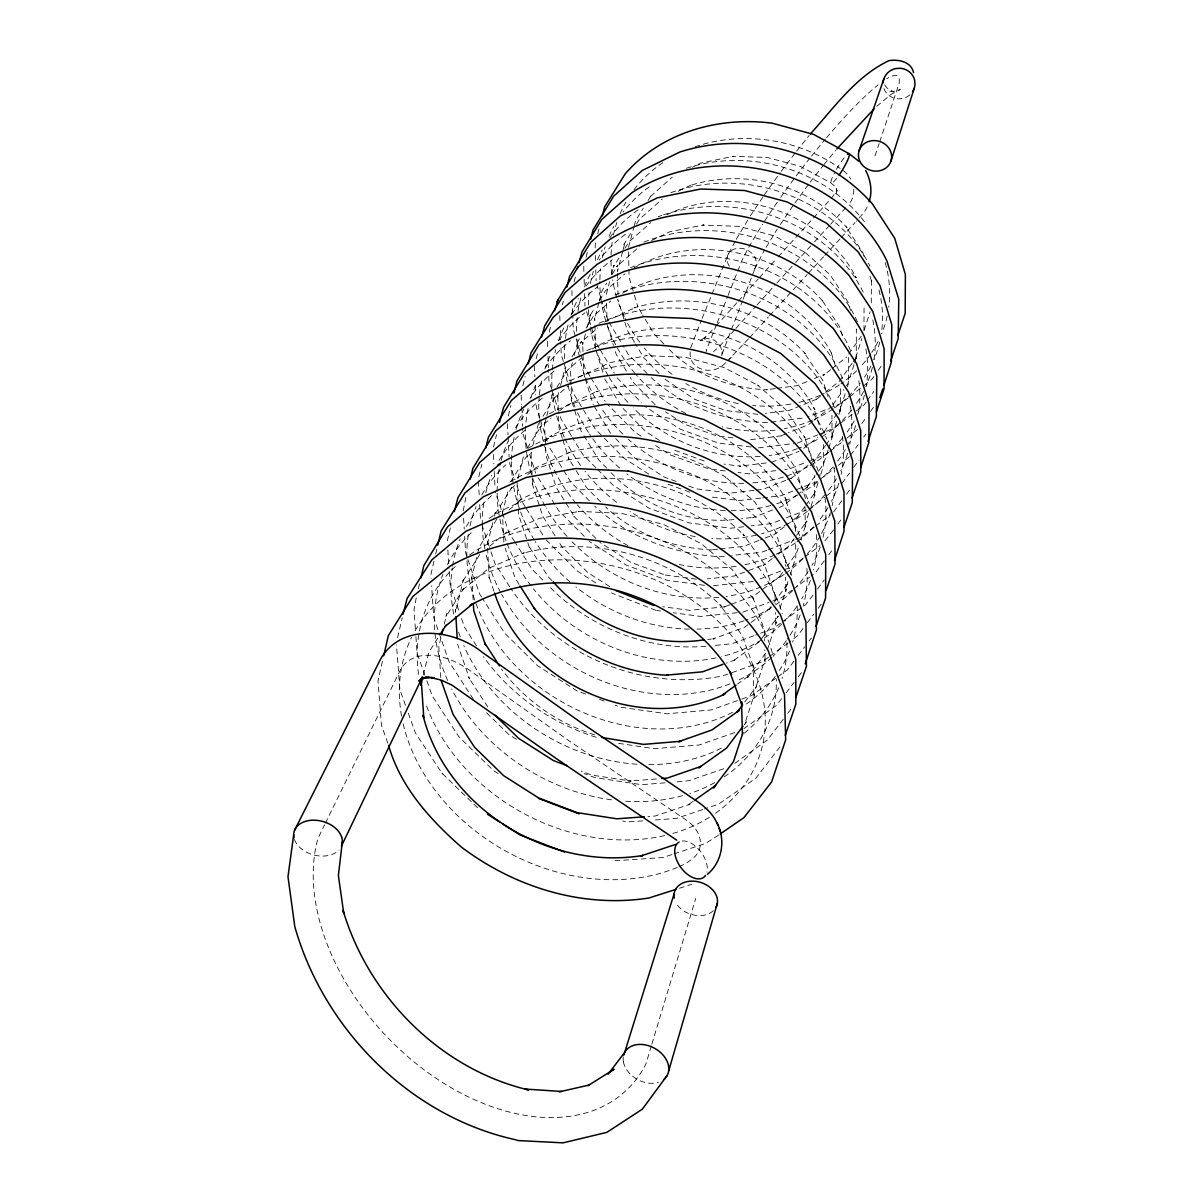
<?xml version="1.0" encoding="UTF-8"?>
<svg xmlns="http://www.w3.org/2000/svg" width="1203" height="1203" viewBox="0 0 1203 1203"><rect width="100%" height="100%" fill="white"/><g stroke="black" fill="none" stroke-linecap="round" stroke-linejoin="round"><path stroke-width="0.75" stroke-dasharray="5 3.75" d="M848.521 357.441L848.506 383.396L847.378 386.885M690.161 351.847C688.702 371.411 714.973 376.178 725.665 362.464M863.965 330.524L864.07 304.991M583.756 266.359L583.876 271.968M871.273 302.885L871.408 279.457L871.694 281.682L869.528 274.495M463.185 510.899L465.877 497.32M721.71 355.847L722.236 351.893L722.296 353.096L720.462 345.847L714.507 340.148L707.199 338.419L700.627 340.509L706.612 336.163L704.131 338.404L713.59 328.765M595.41 242.901L595.124 248.374M382.434 661.244L378.013 680.913L381.471 725.259L387.967 743.634M690.672 347.878L701.409 320.163M397.607 637.68L402.223 617.861M416.253 597.786L414.043 609.756L415.546 631.364M418.358 588.853L420.042 581.696M433.967 561.124L430.9 574.613L431.14 578.342M435.651 554.042L436.915 548.718M447.29 540.779L450.358 527.997M423.336 674.973L428.824 652.297L439.336 635.71M478.794 476.779L481.862 464.208M440.899 637.951L438.794 646.612L440.824 677.996M444.283 624.086L446.824 613.68L445.772 616.883L463.741 588.493L461.471 590.899L488.929 568.237L524.252 552.763L522.117 553.44C591.966 534.809 670.251 555.094 721.484 606.312L719.8 604.628L742.146 635.349L754.01 668.402L753.093 665.109L753.89 697.815L754.416 694.296L744.522 724.687L746.371 721.755L744.161 724.672M493.486 447.125L496.523 434.719M508.313 415.997L510.914 405.456M522.854 385.667L525.125 376.554M487.395 544.418L494.027 517.816M494.478 516.042L495.35 512.493L494.403 515.335L511.771 487.696L509.666 489.786L516.598 483.952M536.177 358.72L537.982 351.517M502.313 513.636L508.463 489.11M549.215 332.148L551.004 325.005M517.876 478.659L523.561 456.163M562.418 304.705L563.32 301.171M574.102 281.863L575.44 276.63M532.914 445.321L538.463 423.471M586.087 257.277L587.485 251.818M546.342 417.636L544.508 424.824L544.493 422.388L545.846 455.035L550.733 470.328M546.809 415.847L552.327 394.268L551.064 396.569L553.019 393.426M597.726 233.893L599.109 228.48M558.748 392.599L557.38 397.922L557.786 395.607L558.327 409.892M560.583 385.486L565.154 367.727M572.327 362.599L570.508 369.652L571.651 401.351L571.23 399.441L581.139 431.11L583.019 434.193M574.162 355.532L578.267 339.652L577.44 341.938L581.26 335.787M585.41 334.028L582.688 344.479L582.658 342.269L582.974 351.562M587.229 327.051L590.387 314.855L589.214 316.9L594.884 307.742M598.868 302.81L594.372 320.043L594.733 317.953L594.914 323.442M599.32 301.096L602.011 290.75L606.688 283.216M606.312 294.344L609.65 281.622M611.56 274.344L613.936 265.262L613.169 267.322L620.041 256.209M622.613 251.668L617.41 271.427L617.38 269.427L618.041 294.6M623.079 249.878L624.974 242.69L623.861 244.525L631.65 231.923M628.522 247.367L633.68 227.833M634.161 226.059L635.56 220.72L643.259 208.254M651.334 1045.933L645.921 1063.918A204.781 137.292 46.6 0 1 433.366 1076.429A204.781 137.292 46.6 0 1 318.013 838.235L324.569 824.852M651.876 1044.129L695.74 898.43M864.1 330.329L870.145 311.682M855.754 357.441L861.844 338.614M854.025 364.629L847.859 383.652L844.671 388.163M854.581 362.9L856.822 355.983L856.265 358.404L856.341 328.99L857.002 331.291M845.123 393.847L839.483 411.261L840.416 408.975L823.138 433.26L824.942 431.817L819.243 436.253M836.656 421.501L831.529 437.321L832.882 435.14L826.687 443.817M838.927 414.479L840.641 409.2L840.446 411.832L840.401 385.546M828.07 450.072L823.469 464.268L816.175 474.418M828.641 448.283L832.671 435.862L832.025 438.493L831.95 415.351M818.04 482.884L814.205 494.674L815.273 492.147L805.769 505.335M820.762 474.463L823.499 466.057L823.363 444.493M808.762 513.23L805.454 523.425L806.957 521.019L795.153 537.305M810.972 506.433L814.837 494.538L814.536 497.425L814.356 475.606M798.236 548.042L796.566 553.185L786.822 566.553M801.018 539.455L806.04 524.012L805.273 526.914L805.063 506.764M787.98 581.62L786.296 586.808L787.499 584.041L772.115 605.019M790.221 574.718L795.845 557.44L795.649 542.643M780.01 608.222L786.251 589.049L785.845 592.222L785.619 577.26M767.319 649.996L776.476 621.816L775.574 625.019L775.349 612.553M875.017 155.909L879.122 143.563M879.709 141.804L899.032 83.593A133.322 20.165 -52.6 0 0 886.746 78.751M722.086 354.013L742.507 300.825M743.183 299.081L756.025 265.803M716.447 324.735L707.575 347.096A46.722 7.368 -53.1 0 0 706.191 351.862M717.138 323.005L727.364 297.216M728.056 295.502L741.695 261.096A133.322 20.165 -52.6 0 1 762.687 224.134M702.101 318.434L727.379 256.404M325.381 823.168L399.907 670.883A65.022 40.962 42.7 0 1 469.666 670.327L568.628 740.522L686.131 819.98A34.752 25.714 16.3 0 1 691.093 859.859L685.379 863.784A186.254 146.977 29 0 1 679.003 866.716M754.702 268.735L764.266 250.465M728.672 253.457L735.409 240.916M736.251 239.352L749.394 217.397M867.183 206.991L864.491 211.818L856.325 221.247M766.116 247.412L777.198 229.156M648.071 200.45L650.958 195.773L649.575 197.277L672.266 177.112M750.356 215.818L763.424 196.224M636.522 224.029L639.44 219.307L662.327 199.036M624.958 248.254L628.898 241.908L650.658 222.72M612.297 274.149L617.921 265.096L616.447 266.795L640.011 246.119M599.62 300.118L605.304 290.961L624.883 273.848M586.041 328.103L593.68 315.803L610.643 301.036M571.921 356.855L581.575 341.336L580.026 343.261L597.711 327.953M556.929 387.155L567.696 369.892L581.44 358.058M542.989 416.298L554.839 397.321L552.884 399.125L568.312 385.892M527.275 448.178L541.425 425.561L539.756 427.757L551.094 418.103M510.779 481.636L526.072 457.26L531.786 452.418M776.612 618.688L778.266 616.041L760.341 640.357M496.824 519.125L479.26 547.019L471.305 579.154L471.787 576.267L473.245 601.62M479.741 554.508L461.952 582.673L463.411 579.771L455.426 612.282L455.456 609.259L455.681 612.944M780.311 224.525L792.792 205.969M764.431 194.721L780.176 172.721M848.716 354.043L861.213 336.269M852.205 363.141L839.529 381.11L821.95 394.96M853.258 361.637L856.431 357.156M832.957 404.689L843.604 389.667M873.904 376.419L871.784 379.381L862.867 386.419M878.145 370.479L882.4 364.539M825.649 445.26L815.333 459.711L809.589 464.132M866.22 401.967L864.085 404.96L853.694 413.02M867.303 400.479L873.724 391.516M815.138 475.862L805.769 488.914L807.378 487.08L798.627 493.786M861.829 423.501L866.175 417.456M870.536 411.411L873.799 406.885M804.717 506.794L797.318 517.034L799.273 515.44L785.92 525.606M850.491 455.275L858.19 444.629M863.709 437.02L865.904 433.982M794.07 538.779L788.717 546.177L773.755 557.47M841.995 483.38L849.423 473.185M853.649 467.365L858.957 460.087M781.243 171.277L795.499 152.555M794.972 202.976L808.055 185.036M782.491 572.493L778.161 578.417L779.935 576.387L761.243 590.372M833.664 511.861L842.28 500.072M846.596 494.177L849.829 489.756M771.018 606.523L768.822 609.515L770.958 607.741L744.597 627.274L712.808 639.034L714.838 638.748L707.695 639.455M833.499 529.982L822.852 543.485M837.859 524.057L842.205 518.132M824.281 560.839L815.469 572.763L811.078 576.026M828.687 554.884L833.093 548.914M765.679 653.184L747.589 677.56L749.529 675.304L737.514 684.041M813.033 595.049L805.709 604.658L782.01 622.086M817.529 589.019L824.25 579.981M744.777 701.996L756.657 686.086L755.304 689.139L765.108 659.018L765.093 662.477L764.822 649.846M803.018 628.507L797.604 635.74L789.514 641.936M807.348 622.718L813.845 614.041M818.175 608.252L821.408 603.906M793.86 661.274L787.288 669.996L777.063 677.379M798.236 655.455L804.807 646.733M809.183 640.913L811.378 637.996M781.724 698.672L776.491 705.394L743.92 728.642M786.176 692.793L793.98 682.507M798.431 676.627L801.769 672.206M783.243 719.259L767.454 739.95L732.191 765.288M787.754 713.334L792.266 707.424M779.935 746.928L755.965 778.1L718.432 804.236L704.372 808.972M796.627 151.127L809.138 135.443M810.236 182.044L822.912 165.924M824.07 164.45L835.619 150.42M857.468 429.531L844.611 440.042M716.056 325.998L737.093 302.509M738.341 301.141L758.131 279.036M759.364 277.652L776.867 258.269M734.702 329.712L726.01 339.351A46.722 7.368 -53.1 0 1 713.439 351.562M735.95 328.344L755.83 306.314M757.063 304.93L775.694 284.284M776.943 282.9L794.416 263.773M778.13 256.871L794.536 238.826M795.8 237.442L829.859 199.939M831.123 198.555L837.123 190.51L835.95 193.833L836.446 188.63L836.852 190.54L834.897 186.36L830.972 182.946L800.236 166.315L767.063 157.443L732.492 156.345L733.274 156.33L700.838 163.097L692.432 167.217M748.401 338.96L728.131 360.208M749.649 337.592L768.356 317.006M769.604 315.637L807.168 274.525M795.664 262.404L813.153 243.292M814.401 241.938L829.408 225.562M830.656 224.194L845.649 207.818M808.416 273.156L823.559 256.765M824.807 255.397L839.935 239.006M841.198 237.638L855.062 222.615M876.716 106.345L891.002 94.39L900.325 89.533L892.746 91.623L888.822 91.082L893.649 91.909L886.746 87.789L884.355 84.496M729.108 359.306L731.304 357.291M559.59 410.855L565.245 406.028L597.741 391.065L596.041 391.757C659.229 373.501 731.033 392.088 776.476 439.892L775.138 438.403L795.093 467.305L805.499 498.583M544.673 441.501L551.831 435.426L549.756 436.839C628.372 390.674 741.665 419.561 786.176 499.786L784.897 497.501L795.514 528.989L795.439 525.997L795.514 531.546M527.666 474.629L535.982 467.621L569.651 452.418L567.696 452.809C621.139 437.892 679.364 447.802 726.041 477.38L724.928 476.508L754.431 501.606L775.333 531.29L786.311 563.365L785.348 560.418L785.439 566.042M509.019 509.922L521.606 499.38L519.17 500.568C590.974 459.516 687.304 477.365 744.326 535.741L742.988 533.952L764.266 563.846L775.469 596.102L774.988 592.959L775.183 603.65M849.393 456.794L836.07 467.11M489.636 546.267L506.613 532.162L504.373 533.861L539.32 518.388L579.515 511.38L578.192 511.32L622.026 513.455L663.665 524.523L701.319 543.741L732.221 569.605L754.191 600.147L752.928 597.53L764.401 629.996L764.627 640.823M830.762 369.592L823.544 375.306L825.032 374.148L813.514 378.9M832.205 368.449L846.641 357.005M820.476 396.103L816.085 399.561L817.799 398.704L789.348 410.328L765.364 413.396M812.687 421.381L808.476 424.674L788.266 432.839M814.085 420.283L828.085 409.321M848.295 397.802L841.017 403.486L807.664 417.02M849.754 396.659L861.408 387.546M803.574 448.433L817.814 437.366M852.22 414.163L834.416 427.982L819.243 434.298M808.16 465.245L790.927 478.538L792.792 477.546L787.559 479.621M828.897 452.163L826.04 454.358L810.581 460.508M830.326 451.065L843.183 441.14M797.168 494.899L782.582 506.087L779.258 507.38M820.19 479.26L834.626 468.208M784.431 526.734L774.04 534.628L760.522 539.846M810.055 508.313L824.762 497.14M826.235 496.012L839.468 485.952M772.251 558.598L763.273 565.365L765.288 564.237L746.356 571.44M814.251 527.185L800.852 537.275L795.724 539.245M815.739 526.057L830.611 514.854M803.303 558.102L791.273 567.109L760.146 578.884M804.807 556.974L819.845 545.726M759.8 591.44L754.055 595.741L731.499 604.207M792.055 590.132L781.288 597.816L770.792 601.726M793.514 589.049L809.619 577.109M780.536 623.169L773.123 628.613L755.664 635.049M759.288 641.785L732.717 661.304L734.913 659.996L726.371 663.109M768.537 657.214L762.552 661.59L729.695 673.469M770.04 656.131L788.025 643.034M775.604 678.432L751.514 695.605L739.259 699.966M693.319 801.168L687.364 805.363L690.041 804.205L655.319 815.98L647.981 816.521M718.672 835.032L705.62 843.438L673.62 853.995M678.357 191.217L691.184 184.961L689.92 185.518C744.913 168.089 808.491 184.525 847.032 227.758L845.965 226.57L863.032 252.961L864.115 256.555M666.913 214.72C733.198 182.224 822.897 211.472 856.19 277.878L855.243 276.058L856.792 281.171M651.575 240.54L669.77 231.773L703.665 224.946L702.793 225.096L738.973 226.375L774.161 235.833L805.784 252.75L804.852 252.119L830.145 274.825L847.92 301.878L850.581 310.524M634.056 267.878C694.477 233.187 776.266 249.863 822.536 300.69L821.484 299.321L839.514 326.569L843.318 338.75M622.598 293.171C693.274 252.69 794.236 281.367 831.905 354.013L830.972 351.968L835.965 367.757M604.507 322.058L635.575 307.397L634.011 307.863C694.026 289.848 762.672 307.607 805.393 353.727L804.025 352.479L822.822 380.449L827.965 396.494M592.177 348.96C666.387 304.69 774.055 332.915 814.897 409.682L813.589 407.682L820.732 429.727M578.132 377.486L610.297 362.554L647.064 355.592L645.996 355.622L685.484 357.261L724.026 367.562L758.747 385.757L757.619 385.125L785.439 409.336L805.093 438.057L804.19 435.757L814.281 466.508M806.927 381.622L797.063 385.682L777.123 388.298M786.582 433.516L779.83 436.253L781.439 435.832L749.469 439.802M797.333 443.095L817.559 434.975M771.589 462.298L799.003 451.336M803.709 463.23L789.965 468.689L784.807 469.576M785.815 480.313L763.123 489.275L755.845 490.132M817.303 481.471L780.837 495.786L762.597 497.907M772.612 509.967L752.702 517.756L754.431 517.23L741.454 518.704M779.739 520.388L771.364 523.636L751.078 525.922M786.446 517.786L806.551 509.982M758.837 540.493L743.619 546.357L719.379 549.019M766.672 550.388L761.544 552.267L731.725 555.5M768.386 549.726L794.025 539.906M744.627 572.102L734.296 576.026L707.274 578.884M729.77 604.853L722.838 607.455L724.717 606.808L689.785 610.357L662.793 606.703M742.807 612.162L769.048 602.387M753.98 635.68L731.995 643.755L713.364 645.56M727.965 674.101L720.762 676.312C641.65 691.409 555.275 655.379 510.749 588.372M737.514 700.582L711.274 709.935L666.913 713.8L620.357 707.153L615.139 705.199M734.687 732.582L699.304 744.973L654.417 748.672L617.455 743.183M723.755 768.732L689.063 780.657L675.966 781.995M702.627 809.559L676.266 818.446L652.071 820.205M671.845 854.596L662.958 857.528L615.831 860.701L612.237 860.115M679.439 888.25L691.68 884.295M775.318 388.539L766.251 389.727L767.424 389.787C731.274 388.509 694.507 375.441 669.003 349.231M771.168 422.103L804.16 417.937M758.431 447.892L793.634 443.546M766.236 462.944L739.439 466.178L740.717 466.178L723.95 464.132M775.875 470.644L749.093 473.862L738.101 472.508M754.025 490.343L730.386 493.125L696.717 488.929L686.462 485.185M760.777 498.117L739.454 500.508L709.845 496.824M734.025 519.546C687.53 524.523 639.244 504.117 608.132 469.561M753.228 581.5L709.965 586.041M743.71 526.749L730.792 528.207L689.139 522.899L648.808 508.117L613.139 485.2L597.244 469.14M717.514 549.23L710.041 550.042L711.424 549.951C672.748 547.906 633.921 533.937 605.68 506.974M724.281 556.312L720.552 556.718C674.567 554.312 628.598 537.756 594.673 506.147M737.274 612.718L700.432 616.432L673.199 612.733M705.905 646.267C648.116 651.409 588.207 627.019 548.177 585.395M656.417 778.942L629.53 781.048L631.214 781.093L591.665 775.078L581.214 771.123M665.079 782.837L641.47 784.672L594.718 777.559L584.282 773.604M642.763 820.882L628.041 821.86L622.598 821.017M767.499 422.569L766.326 422.554C723.153 420.9 679.469 405.456 648.387 374.855M757.98 414.343L725.74 410.569L694.702 399.336L664.236 378.75M733.048 437.847L716.612 435.892L684.958 424.388L665.485 411.862M751.183 447.02L718.537 443.11L680.131 429.14L645.59 406.915M725.274 470.944L708.778 468.929L669.951 454.764L653.244 444.027M696.372 579.154L664.823 574.974L665.635 575.184L631.019 562.372L599.801 542.358M704.417 585.305L667.424 580.387L626.387 565.199L589.38 541.47M656.868 610.507L660.507 611.004M674.868 450.313L707.184 462.087M676.206 481.426L664.236 477.05L634.688 458.042L613.395 436.328M668.041 484.192L683.394 489.816M685.093 490.433L690.206 492.313M656.056 610.372L611.485 592.974M585.56 694.071L576.854 690.793L537.515 665.65L504.749 633.244L482.553 598.598M599.47 699.304L604.703 701.274M594.613 734.807C557.756 723.349 524.358 700.041 501.456 669.018M596.192 737.274C551.5 723.244 510.553 694.943 483.456 656.658M516.418 739.289L508.538 734.266L484.869 711.048M498.132 773.544L493.516 770.597L458.854 736.762L432.163 695.785L425.516 676.943M609.635 586.553L587.681 572.478L561.681 546.433L558.839 541.876M595.891 582.989L577.184 570.989L546.117 539.921M659.56 440.478L645.785 431.621L621.801 407.17M641.094 436.208L635.019 432.298L607.47 404.253M648.778 474.177L624.207 458.388L602.628 436.494M477.546 807.739L441.862 773.063L415.381 732.943L407.952 712.221M441.862 773.063L442.899 774.07M542.854 580.087L532.222 569.485L515.651 543.185M551.936 580.568L548.132 576.778L528.673 545.816L529.365 547.44L518.583 514.523L518.313 508.974M595.921 538.463L573.936 516.373L574.673 517.155L556.177 487.305L551.275 472.027M584.267 536.327L558.688 510.643L536.267 474.584M600.628 501.877L586.748 487.877L574.192 467.501M589.395 500.839L570.944 482.238L548.839 446.463M606.838 468.238L599.049 460.358L583.966 435.727M595.936 467.832L582.929 454.659L572.508 437.697M601.365 435.2L595.004 428.764L573.786 393.982L569.906 382.283M655.184 404.734L633.019 382.073L630.192 377.381M617.064 377.802L641.695 402.945M659.124 373.501L643.8 357.787L635.515 343.938M647.124 373.547L628.131 354.103L623.334 346.118M663.921 344.013L653.755 333.562L642.778 315.126M473.35 699.184L449.11 661.845L433.712 617.5L431.636 585.801M487.741 706.913L468.478 677.184L469.576 678.913L457.591 644.206M476.493 645.861L464.569 627.334L461.005 616.928M481.576 597.064L479.621 593.996L467.381 557.861M509.756 586.823L494.914 563.425L489.516 547.53M519.049 584.357L515.125 578.147L505.185 548.207M514.673 541.636L508.824 532.358L495.546 492.162M525.275 506.869L522.388 502.268L515.591 481.471M526.237 508.403L543.515 536.027M555.049 535.801L542.718 516.057L532.087 483.23L532.508 485.365L531.064 452.599M573.229 465.937L568.387 458.102L569.079 459.516L562.929 440.103M571.56 436.148L561.139 419.185L558.929 412.178M589.966 376.253L585.199 368.404L580.793 354.103M590.914 377.817L605.199 401.351M594.342 406.599L610.853 433.742M620.838 405.576L604.432 378.479L605.094 379.742M599.214 348.223L596.402 343.547L591.515 327.577M600.162 349.772L614.252 373.125M608.944 322.133L622.372 344.509M626.417 371.125L616.056 353.908L613.996 347.096M634.598 342.404L627.214 330.088L618.177 299.983M641.861 313.577L637.289 305.893L637.936 307.006L633.786 293.051M607.981 320.539L602.041 301.803M405.486 705.304L399.922 689.77L396.479 644.928M424.915 675.229L417.05 652.973L415.682 633.169M458.614 609.996L450.283 585.711L449.125 570.357M466.794 556.132L465.621 552.688L464.674 536.343M493.952 591.244L488.794 575.921L489.215 578.312L487.591 547.982M481.771 524.388L488.929 545.756M509.365 462.388L515.034 479.726M527.32 447.351L522.884 433.591L522.628 428.118M529.531 454.223L535.636 473.14M539.831 418.223L536.448 407.637L535.921 402.103M540.388 419.982L547.154 441.17M551.741 389.396L548.974 380.644L548.523 369.456M552.282 391.155L558.372 410.418M562.372 438.343L559.019 427.757L558.403 411.682M563.395 361.441L561.23 354.494L560.748 341.532M563.936 363.171L569.365 380.554M584.793 377.306L583.726 373.847L583.034 353.426M585.32 379.05L593.365 405.005M580.237 352.314L573.245 329.141L572.793 316.299M586.628 311.607L590.974 325.802M596.222 350.765L603.53 374.629M596.703 284.194L601.5 300.043M607.801 326.705L613.485 345.396M633.274 291.306L629.124 277.367L628.432 249.021M447.862 550.027L449.005 568.508M463.606 518.162L464.253 529.064M478.403 481.14L479.2 495.576M479.696 504.583L480.583 520.824M502.313 510.929L503.922 542.809M493.335 454.508L493.816 463.847M494.207 471.335L495.08 488.162M507.486 423.787L508.027 434.824M508.117 436.659L509.095 456.884M517.004 481.275L518.222 507.14M521.125 395.276L521.546 404.403M521.621 406.223L522.538 426.298M534.373 365.907L534.839 376.765M535.23 385.817L535.621 394.855M547.395 341.487L547.696 348.945M547.997 356.404L548.448 367.592M559.771 315.622L559.981 321.186M560.327 330.434L560.673 339.682M571.891 290.6L572.147 297.938M572.207 299.773L572.718 314.464M584.102 279.201L584.342 286.419M584.583 293.652L584.989 306.284M595.35 255.547L595.515 260.916M595.786 269.893L596.117 280.645M594.959 325.276L595.696 349.065M606.568 303.367L607.079 321.412M713.289 910.776A22.225 16.647 17.7 0 1 675.891 902.626M623.41 1061.798A24.286 18.015 28.5 0 0 649.259 1083.181A23.865 17.699 28.5 0 0 658.492 1082.309M623.395 1061.798A23.865 17.699 28.5 0 1 623.259 1056.866M294.479 839.468A24.917 17.564 14.7 0 0 324.013 856.055A24.481 17.248 14.7 0 0 338.9 849.995M724.221 776.822A179.262 144.24 29.3 0 0 741.274 763.078A180.976 138.856 13.7 0 0 776.266 679.003M714.717 782.657A179.262 144.24 29.3 0 1 689.68 793.544M682.582 795.679A179.262 144.24 29.3 0 1 622.462 801.003M611.575 799.845A179.262 144.24 29.3 0 1 451.696 688.973M447.651 680.477A179.262 144.24 29.3 0 1 442.975 574.342M447.396 564.583A179.262 144.24 29.3 0 1 463.621 540.703A177.608 137.698 13.6 0 1 473.456 530.673M455.29 566.493A180.976 138.856 13.7 0 0 446.644 575.38A182.691 145.608 29.2 0 0 418.975 677.169M469.561 554.929A180.976 138.856 13.7 0 1 649.44 536.177A180.976 138.856 13.7 0 1 773.303 656.868M789.544 651.018A174.375 136.54 13.5 0 1 779.333 670.522M775.138 676.507A174.375 136.54 13.5 0 1 762.988 690.327A172.781 141.488 29.5 0 1 744.943 704.958M491.561 495.666A174.375 136.54 13.5 0 0 479.952 507.305A175.954 142.856 29.4 0 0 465.005 528.929M509.801 482.102A174.375 136.54 13.5 0 1 791.649 575.38M797.168 605.771A174.375 136.54 13.5 0 1 792.672 642.101M744.296 733.198A175.954 142.856 29.4 0 0 752.326 726.041A177.608 137.698 13.6 0 0 779.018 686.958M721.334 748.131A175.954 142.856 29.4 0 1 647.951 764.627M636.943 764.221A175.954 142.856 29.4 0 1 463.787 645.59M460.283 636.928A175.954 142.856 29.4 0 1 458.448 631.68M453.742 614.086A175.954 142.856 29.4 0 1 452.223 567.936M452.508 566.072A175.954 142.856 29.4 0 1 460.208 539.019M796.957 541.696A158.45 134.766 30.3 0 0 811.048 529.44A159.788 130.691 12.9 0 0 813.589 526.779M795.424 542.809A158.45 134.766 30.3 0 1 776.236 554.162M774.582 554.929A158.45 134.766 30.3 0 1 743.228 565.064M736.146 566.297A158.45 134.766 30.3 0 1 679.199 564.538M628.011 545.681A158.45 134.766 30.3 0 1 577.26 504.749M576.102 503.38A158.45 134.766 30.3 0 1 543.846 443.305M543.35 441.486A158.45 134.766 30.3 0 1 539.44 419.802M539.26 417.982A158.45 134.766 30.3 0 1 539.26 396.298M539.425 394.524A158.45 134.766 30.3 0 1 542.267 377.937M544.839 368.945A158.45 134.766 30.3 0 1 551.169 353.577M558.688 340.69A158.45 134.766 30.3 0 1 566.568 330.299A157.172 129.533 12.8 0 1 584.974 312.78M489.23 518.313A177.608 137.698 13.6 0 1 660.673 500.749A177.608 137.698 13.6 0 1 782.266 613.635M786.942 642.643A177.608 137.698 13.6 0 1 782.085 678.447M856.656 370.81A144.134 127.112 31.4 0 1 840.882 383.832M839.333 384.885A144.134 127.112 31.4 0 1 821.95 394.494M820.296 395.231A144.134 127.112 31.4 0 1 798.025 402.569M790.852 404.028A144.134 127.112 31.4 0 1 752.642 405.531M738.341 403.531A144.134 127.112 31.4 0 1 685.83 383.531M672.056 374.328A144.134 127.112 31.4 0 1 644.312 348.043M639.816 342.329A144.134 127.112 31.4 0 1 624.989 318.239M624.192 316.569A144.134 127.112 31.4 0 1 617.365 299.412M616.808 297.652A144.134 127.112 31.4 0 1 612.643 279.893M611.891 274.57A144.134 127.112 31.4 0 1 611.004 256.615M611.064 254.825A144.134 127.112 31.4 0 1 612.192 242.344M613.485 235.006A144.134 127.112 31.4 0 1 616.868 222.42M620.116 213.788A144.134 127.112 31.4 0 1 625.831 202.209M633.996 189.788A144.134 127.112 31.4 0 1 637.455 185.457A143.067 122.706 11.8 0 1 662.913 162.676M887.197 316.073A145.232 123.819 12 0 1 881.859 333.321M878.13 341.502A145.232 123.819 12 0 1 871.769 352.434M870.746 353.953A145.232 123.819 12 0 1 860.461 366.87M649.289 186.856A145.232 123.819 12 0 0 626.552 207.743A146.33 128.36 31.2 0 0 623.049 212.119M686.522 168.225A145.232 123.819 12 0 1 865.589 223.247M885.197 262.555A145.232 123.819 12 0 1 888.731 307.231M808.777 510.283A155.879 133.458 30.4 0 0 819.724 500.388A157.172 129.533 12.8 0 0 825.86 493.621M807.318 511.44A155.879 133.458 30.4 0 1 791.724 521.681M788.597 523.365A155.879 133.458 30.4 0 1 761.514 533.831M756.206 535.155A155.879 133.458 30.4 0 1 711.74 538.508M695.244 536.568A155.879 133.458 30.4 0 1 630.026 511.591M616.688 502.358A155.879 133.458 30.4 0 1 584.989 471.29M580.583 465.441A155.879 133.458 30.4 0 1 564.989 438.779M564.222 437.08A155.879 133.458 30.4 0 1 555.741 412.449M555.32 410.659A155.879 133.458 30.4 0 1 552.568 394.584M551.982 387.381A155.879 133.458 30.4 0 1 555.741 349.562M558.433 340.72A155.879 133.458 30.4 0 1 564.959 325.607M571.56 314.479A155.879 133.458 30.4 0 1 579.35 304.179A154.631 128.375 12.6 0 1 597.515 286.81M677.364 867.408A186.254 146.977 29 0 1 402.659 721.529M401.576 716.071A186.254 146.977 29 0 1 411.591 637.364M415.035 630.868A186.254 146.977 29 0 1 429.005 611.425A184.48 139.984 13.8 0 1 685.8 596.041A184.48 139.984 13.8 0 1 729.785 801.514A182.691 145.608 29.2 0 1 715.559 813.213M855.619 425.606A154.631 128.375 12.6 0 1 837.559 461.305M833.002 466.929A154.631 128.375 12.6 0 1 828.13 472.268A153.367 132.15 30.6 0 1 822.912 477.32M630.492 267.773A154.631 128.375 12.6 0 1 850.401 350.284M858.852 380.674A154.631 128.375 12.6 0 1 858.491 412.87M785.619 573.365A161.127 136.089 30.1 0 0 802.085 559.47A162.51 131.849 13.1 0 0 805.92 555.41M784.13 574.402A161.127 136.089 30.1 0 1 726.101 596.432M718.777 597.32A161.127 136.089 30.1 0 1 572.117 541.801M567.094 536.433A161.127 136.089 30.1 0 1 546.177 507.907M545.23 506.283A161.127 136.089 30.1 0 1 525.666 425.742M525.967 422.178A161.127 136.089 30.1 0 1 528.809 405.396M530.824 398.118A161.127 136.089 30.1 0 1 536.162 384.163M545.38 367.787A161.127 136.089 30.1 0 1 553.365 357.306A159.788 130.691 12.9 0 1 570.523 340.795M732.462 712.326A172.781 141.488 29.5 0 1 475.305 601.665M474.704 599.921A172.781 141.488 29.5 0 1 468.508 533.335M469.952 525.967A172.781 141.488 29.5 0 1 476.162 506.538M481.817 494.929A172.781 141.488 29.5 0 1 495.711 475.125A171.247 135.368 13.4 0 1 505.786 464.809M830.281 512.719A162.51 131.849 13.1 0 1 821.032 534.418M820.13 535.997A162.51 131.849 13.1 0 1 807.168 554.012M554.147 370.975A162.51 131.849 13.1 0 0 539.696 385.246A163.894 137.428 29.9 0 0 529.982 398.283M586.748 350.614A162.51 131.849 13.1 0 1 826.672 438.975M833.965 467.275A162.51 131.849 13.1 0 1 832.16 505.666M847.559 453.336A157.172 129.533 12.8 0 1 840.717 470.929M836.401 478.839A157.172 129.533 12.8 0 1 827.017 492.222M614.974 295.051A157.172 129.533 12.8 0 1 844.04 382.073M850.476 406.178A157.172 129.533 12.8 0 1 849.784 444.178M817.333 482.087A153.367 132.15 30.6 0 1 802.1 492.523M797.424 495.095A153.367 132.15 30.6 0 1 772.461 505.065M770.732 505.546A153.367 132.15 30.6 0 1 730.597 510.658M725.259 510.538A153.367 132.15 30.6 0 1 626.793 473.892M619.695 468.072A153.367 132.15 30.6 0 1 589.455 433.967M588.462 432.448A153.367 132.15 30.6 0 1 577.245 412.088M575.049 407.02A153.367 132.15 30.6 0 1 564.884 366.058M564.448 358.539A153.367 132.15 30.6 0 1 565.049 341.878M565.485 338.254A153.367 132.15 30.6 0 1 568.824 322.073M571.019 315.096A153.367 132.15 30.6 0 1 578.342 298.509M586.102 286.103A153.367 132.15 30.6 0 1 591.726 278.901A152.164 127.217 12.5 0 1 612.237 259.713M820.251 546.899A165.322 133.022 13.2 0 1 812.01 565.275M808.175 571.59A165.322 133.022 13.2 0 1 796.702 586.417M542.237 398.103A165.322 133.022 13.2 0 0 525.546 414.148A166.751 138.766 29.8 0 0 513.801 430.433M569.921 380.795A165.322 133.022 13.2 0 1 820.07 476.012M825.002 497.516A165.322 133.022 13.2 0 1 822.371 539.846M810.386 580.432A168.225 134.195 13.3 0 1 801.754 598.808M796.687 606.688A168.225 134.195 13.3 0 1 784.551 621.289M524.959 430.238A168.225 134.195 13.3 0 0 510.884 444.102A169.713 140.119 29.6 0 0 498.072 462.102M549.29 413.817A168.225 134.195 13.3 0 1 809.408 503.516M816.341 534.523A168.225 134.195 13.3 0 1 813.619 569.771M872.386 367.396A149.789 126.074 12.3 0 1 865.904 386.539M863.543 391.486A149.789 126.074 12.3 0 1 855.98 404.163M851.529 410.178A149.789 126.074 12.3 0 1 844.16 418.629A148.616 129.608 31 0 1 820.356 437.681M625.485 234.284A149.789 126.074 12.3 0 0 603.695 254.434A150.946 130.871 30.8 0 0 599.214 260.089M658.252 216.72A149.789 126.074 12.3 0 1 661.8 215.427M663.59 214.826A149.789 126.074 12.3 0 1 863.965 293.788M872.776 319.863A149.789 126.074 12.3 0 1 873.814 360.223M709.319 817.363A182.691 145.608 29.2 0 1 671.981 833.679M664.673 835.559A182.691 145.608 29.2 0 1 425.621 703.334M792.807 590.508A163.894 137.428 29.9 0 1 773.063 606.553M771.514 607.545A163.894 137.428 29.9 0 1 745.725 620.162M744.025 620.763A163.894 137.428 29.9 0 1 696.988 629.109M689.469 629.124A163.894 137.428 29.9 0 1 575.906 586.899M570.177 582.102A163.894 137.428 29.9 0 1 535.29 541.561M534.327 540.012A163.894 137.428 29.9 0 1 513.831 487.696M513.2 484.012A163.894 137.428 29.9 0 1 511.501 461.696M511.516 459.862A163.894 137.428 29.9 0 1 514.298 436.403M516.057 429.366A163.894 137.428 29.9 0 1 523.771 409.291M781.92 623.906A166.751 138.766 29.8 0 1 763.183 638.763M761.604 639.77A166.751 138.766 29.8 0 1 721.379 656.658M716.086 657.876A166.751 138.766 29.8 0 1 533.41 588.808M531.109 585.891A166.751 138.766 29.8 0 1 506.658 542.523M505.997 540.764A166.751 138.766 29.8 0 1 497.125 493.245M497.125 491.38A166.751 138.766 29.8 0 1 500.719 462.238M501.17 460.463A166.751 138.766 29.8 0 1 507.877 441.696M800.16 615.109A171.247 135.368 13.4 0 1 787.379 639.214M786.326 640.688A171.247 135.368 13.4 0 1 773.288 655.891M528.087 448.298A171.247 135.368 13.4 0 1 801.198 540.207M806.867 568.372A171.247 135.368 13.4 0 1 803.108 606.222M838.897 483.065A159.788 130.691 12.9 0 1 831.453 501.425M827.95 507.726A159.788 130.691 12.9 0 1 818.446 521.2M598.989 323.321A159.788 130.691 12.9 0 1 834.822 408.328M842.371 436.223A159.788 130.691 12.9 0 1 841.153 474.328M864.401 395.155A152.164 127.217 12.5 0 1 857.528 414.358M854.175 420.915A152.164 127.217 12.5 0 1 847.168 431.982M842.551 437.982A152.164 127.217 12.5 0 1 836.265 445.02A150.946 130.871 30.8 0 1 829.769 451.26M643.861 242.104A152.164 127.217 12.5 0 1 857.694 322.434M865.844 348.93A152.164 127.217 12.5 0 1 866.28 386.133M771.98 657.169A169.713 140.119 29.6 0 1 736.732 680.958M729.995 683.845A169.713 140.119 29.6 0 1 501.576 594.237M500.689 592.598A169.713 140.119 29.6 0 1 485.997 554.072M484.839 548.688A169.713 140.119 29.6 0 1 482.343 526.974M482.283 525.17A169.713 140.119 29.6 0 1 484.268 499.907M485.817 492.644A169.713 140.119 29.6 0 1 491.576 475.23M764.747 220.931A133.322 20.165 -52.6 0 1 777.514 201.848M780.642 197.352A133.322 20.165 -52.6 0 1 795.183 177.292M796.251 175.864A133.322 20.165 -52.6 0 1 810.476 157.428M811.589 156.029A133.322 20.165 -52.6 0 1 825.378 139.157M826.566 137.743A133.322 20.165 -52.6 0 1 878.16 84.811M853.769 189.307A27.579 24.135 18.8 0 1 848.145 205.096M843.348 170.6A27.579 24.135 18.8 0 1 850.732 179.112M817.258 439.516A148.616 129.608 31 0 1 799.048 448.057M797.303 448.689A148.616 129.608 31 0 1 769.153 455.531M760.146 456.448A148.616 129.608 31 0 1 633.184 407.877M627.981 402.449A148.616 129.608 31 0 1 609.124 377.291M608.177 375.712A148.616 129.608 31 0 1 596.387 350.614M595.756 348.825A148.616 129.608 31 0 1 588.402 306.96M588.402 305.126A148.616 129.608 31 0 1 589.109 292.479M590.402 283.592A148.616 129.608 31 0 1 593.365 271.337M597.59 259.592A148.616 129.608 31 0 1 602.207 249.968M609.816 237.788A148.616 129.608 31 0 1 615.304 230.72A147.473 124.947 12.2 0 1 639.861 208.585M834.777 407.697A146.33 128.36 31.2 0 0 851.799 393.035A147.473 124.947 12.2 0 0 860.22 383.171M833.228 408.779A146.33 128.36 31.2 0 1 814.04 419.501M812.371 420.223A146.33 128.36 31.2 0 1 784.356 428.704M775.108 430.118A146.33 128.36 31.2 0 1 722.131 426.854M685.755 413.426A146.33 128.36 31.2 0 1 636.237 374.855M635.034 373.471A146.33 128.36 31.2 0 1 616.538 346.464M615.695 344.87A146.33 128.36 31.2 0 1 606.432 322.855M605.861 321.081A146.33 128.36 31.2 0 1 601.59 303.141M601.305 301.351A146.33 128.36 31.2 0 1 599.861 281.412M599.876 279.592A146.33 128.36 31.2 0 1 600.583 268.886M602.342 257.773A146.33 128.36 31.2 0 1 605.184 246.841M609.019 236.344A146.33 128.36 31.2 0 1 613.876 226.299M879.709 342.223A147.473 124.947 12.2 0 1 874.025 359.547M870.957 366.103A147.473 124.947 12.2 0 1 864.506 377.14M670.883 192.675A147.473 124.947 12.2 0 1 870.01 266.194M878.942 289.908A147.473 124.947 12.2 0 1 881.408 333.336M695.003 146.811A143.067 122.706 11.8 0 1 840.145 168.42M828.401 452.448A150.946 130.871 30.8 0 1 809.017 466.057M807.424 466.929A150.946 130.871 30.8 0 1 785.228 476.463M783.439 477.035A150.946 130.871 30.8 0 1 751.093 482.989M743.74 483.305A150.946 130.871 30.8 0 1 628.131 439.11M622.823 434.103A150.946 130.871 30.8 0 1 600.763 407.321M599.741 405.742A150.946 130.871 30.8 0 1 579.846 358.75M579.47 356.99A150.946 130.871 30.8 0 1 576.899 338.855M576.583 331.426A150.946 130.871 30.8 0 1 577.26 316.795M577.966 311.412A150.946 130.871 30.8 0 1 581.545 295.442M584.463 286.9A150.946 130.871 30.8 0 1 590.462 273.863M682.372 841.002A21.564 12.692 54 0 1 700.417 851.288A21.564 12.692 54 0 1 706.973 872.145M836.702 178.345A17.293 2.737 -58.7 0 1 834.401 173.067M836.476 169.277A17.293 2.737 -58.7 0 1 845.649 156.044M729.364 266.224A15.037 12.15 25.4 0 1 727.74 263.006L727.063 259.653A15.338 12.391 25.4 0 1 737.259 248.359L741.033 248.284A15.037 12.15 25.4 0 1 755.71 259.186L756.371 262.555A15.338 12.391 25.4 0 1 752.507 271.141M909.844 94.842A16.15 15.474 4.2 0 1 902.521 98.526L898.385 98.887A15.834 15.173 4.2 0 1 883.468 86.977"/><path stroke-width="1.5" d="M342.359 841.679L338.374 875.558L343.772 913.483L343.05 910.355C368.614 996.565 440.539 1069.211 528.749 1089.993L525.29 1089.076L561.651 1091.452M293.682 834.792L287.983 876.671L294.795 926.626C323.923 1029.332 409.652 1116.083 514.704 1139.557L518.147 1140.564L563.064 1142.85L606.808 1132.384L642.342 1109.181L667.184 1075.437M383.697 655.77L388.328 635.665L412.975 596.327L450.223 566.027C556.177 506.734 705.996 545.139 767.965 650.206L784.506 694.582L785.664 739.875L771.574 782.025L743.92 817.619L720.161 834.01M403.065 614.252L407.125 598.447L431.847 559.876L465.802 531.32L511.756 511.185C595.635 488.328 689.981 512.794 751.198 574.778L780.431 614.793L795.754 659.259L795.845 704.146L785.228 735.499M420.885 578.132L423.832 565.605L447.486 526.899L483.426 496.749L526.312 477.411L575.801 468.553L628.598 471.11M437.757 545.185L441.125 531.004L464.884 493.004L500.463 463.666M454.298 511.546L457.937 497.756L479.606 462.538L514.298 432.614L555.997 413.426L605.214 404.358L655.154 406.554L703.996 419.576L749.183 443.26L785.709 474.659L811.423 511.726L825.709 554.553L825.589 597.936L815.98 626.417M470.253 479.2L472.884 468.328L495.696 430.915L530.072 401.757C626.432 344.178 766.416 379.907 820.431 479.155L834.792 521.17L835.047 564.027L826.13 590.523M422.494 678.462L420.809 685.439L421.366 682.206L423.817 717.8L422.945 715.093C446.418 808.897 548.824 871.017 643.049 855.438L640.643 856.04L675.605 844.431M485.786 448.042L488.418 437.275L511.335 400.554L543.079 373.05L585.38 353.441C662.131 330.855 749.619 353.532 804.566 411.997L830.702 449.802L843.995 491.816L844.01 531.29L834.491 560.448M441.742 634.477L443.02 629.274M499.561 422.313L503.546 407.381L524.523 373.141L557.726 344.193L597.53 325.411L644.267 316.615L691.635 318.494L737.86 330.87L780.612 353.351L815.048 383.577L839.183 419.381L852.581 460.659L852.28 502.598L844.115 526.899M513.952 393.155L516.989 380.855L539.019 344.705L571.951 316.494C651.379 267.818 761.334 286.976 823.679 354.87L848.581 392.088L860.701 430.599L860.792 472.027L852.13 497.847M528.282 363.787L531.004 352.855L553.139 317.351L583.62 290.54L623.996 271.577C682.883 253.773 747.875 264.359 799.078 298.088L833.303 328.479L856.596 363.607L869.077 404.133L868.867 442.478L860.852 467.29M541.576 337.111L544.703 325.833L565.004 292.555L596.868 264.54C685.244 208.916 816.506 242.329 864.205 336.163L876.807 375.983L876.355 416.539L868.055 441.396M554.598 310.735L558.072 299.773M566.899 287.021L569.575 276.404L590.959 242.074L620.267 215.969L657.394 197.818L700.642 189.021L744.522 190.495L787.213 201.969L826.476 223.172L858.01 251.728L880.01 285.682L891.769 324.78L891.363 362.043L883.889 385.381M578.989 262.66L582.026 251.878L601.695 219.532L632.297 192.42C716.281 138.15 842.461 170.225 886.867 260.795L898.761 299.231L898.22 338.479L890.731 360.96M590.733 239.096L593.049 229.999L613.65 196.179L642.312 170.45L679.8 152.044C747.183 130.345 825.333 150.57 872.355 203.848L894.746 238.329L905.378 274.495L905.197 313.276L897.784 335.562M602.342 215.878L604.658 206.871L625.349 173.638C661.605 132.33 718.732 116.255 772.206 123.217L813.499 134.345L849.333 153.849L858.656 161.112M668.657 1070.986L717.409 903.137M623.831 1055.076L674.131 893.724M890.972 161.037A16.752 15.128 17 0 0 871.167 140.826A16.752 15.128 17 0 0 862.972 165.713A16.752 15.128 17 0 0 890.972 161.037L914.28 88.15M742.958 732.642L733.499 761.619L713.529 787.98L715.68 785.439L694.823 800.115M869.062 201.788C872.671 191.518 870.641 180.014 865.724 170.54M879.814 397.576L882.731 388.87M876.416 411.742L884.055 388.855L884.13 348.78L872.792 311.457L849.213 275.667C790.461 210.029 684.988 192.224 609.741 239.532L578.147 266.84L556.839 301.803M805.198 663.891L816.446 629.861L815.574 586.102L801.92 545.621L774.161 506.237C704.477 433.877 585.485 412.975 497.982 464.794M795.905 697.424L806.431 666.297L805.935 621.966L790.566 578.342L763.83 540.568L725.935 508.508L679.018 484.538M859.062 150.781L883.784 79.052M294.555 830.341L379.411 661.424C398.554 622.823 452.674 628.312 481.681 651.906L580.583 722.266L697.981 801.95C706.552 807.92 714.402 815.694 718.056 825.679M576.929 268.84L578.147 266.84M440.298 634.207L446.042 625.169M742.612 704.898L737.213 712.131L739.544 710.116L711.981 729.95L678.672 741.68L680.868 741.274L643.44 744.386L601.41 737.379M743.063 726.131L726.582 748.055L698.778 767.845L701.169 766.341L667.184 778.1L661.8 778.521M608.086 1074.189L624.688 1052.414A23.865 17.699 28.5 0 1 642.552 1044.505A24.286 18 28.5 0 1 668.567 1066.053A23.865 17.699 28.5 0 1 664.267 1079.091M810.326 134.029C834.115 107.668 856.025 76.27 888.897 60.676C898.4 59.052 911.272 61.669 913.603 72.646M836.777 149.052L874.07 108.887M707.424 874.295C722.296 862.07 725.935 839.453 716.883 822.672M445.05 626.507L472.794 603.786L470.162 605.289C557.455 557.41 679.86 588.733 731.469 674.432L729.785 671.8L741.935 705.048L741.529 701.529L742.446 734.492M736.01 685.139L722.492 694.958L724.943 694.011C638.537 735.71 523.771 682.958 494.523 592.944M588.011 1085.632L614.041 1069.287L609.966 1071.828M540.538 445.426L542.433 444.554M722.958 664.357L702.492 671.815L666.627 675.139L668.161 675.319C616.402 672.748 567.335 647.77 534.027 608.207L534.764 609.169L520.027 585.906M675.951 889.378L649.079 897.964C582.493 908.43 514.523 887.197 461.275 846.987C429.802 819.333 400.208 786.567 388.599 745.379M559.2 1091.858L588.853 1085.121M704.131 639.801C648.267 648.658 589.981 623.951 553.215 581.831M644.327 816.792L616.838 818.807L577.094 812.626L578.011 812.957L538.583 797.935L503.666 775.679L474.538 747.228L453.05 714.326L441.275 680.748M628.222 471.02L679.575 484.689M653.8 605.485L615.906 590.568M567.29 765.83L553.365 760.537L518.673 738.401L495.019 715.199M538.388 798.341L579.079 813.86M564.598 852.025L520.027 834.942L502.914 824.04M487.365 814.145L499.801 822.07M676.748 840.205L556.643 758.837L452.012 685.169L441.29 680.116L430.734 677.56L434.133 677.74L425.727 677.259L429.486 677.469L421.095 678.808L425.2 677.424L418.824 681.033L422.433 678.176L420.042 680.748L422.524 676.853L341.426 846.115A24.481 17.248 14.7 0 0 341.652 837.002M499.486 665.951L484.704 642.943L485.395 644.808L473.756 610.673L473.35 603.425M719.108 828.401L720.371 831.649M455.907 616.613L457.245 638.688M674.281 898.175A22.225 16.647 17.7 0 1 698.131 881.784A22.225 16.647 17.7 0 1 716.026 907.273M294.013 837.92A24.481 17.263 14.7 0 1 311.953 820.22A24.917 17.564 14.7 0 1 341.622 837.002M705.544 875.483A21.564 12.692 54 0 1 681.665 868.551A21.564 12.692 54 0 1 679.093 842.01M847.393 154.345A17.293 2.737 -58.7 0 1 848.28 158.691A17.293 2.737 -58.7 0 1 839.062 175.127M912.521 91.774A16.15 15.474 4.2 0 0 915.002 84.21L914.641 80.21A15.834 15.173 4.2 0 0 899.694 68.24L895.528 68.616A16.15 15.459 4.2 0 0 883.092 82.992"/></g></svg>
